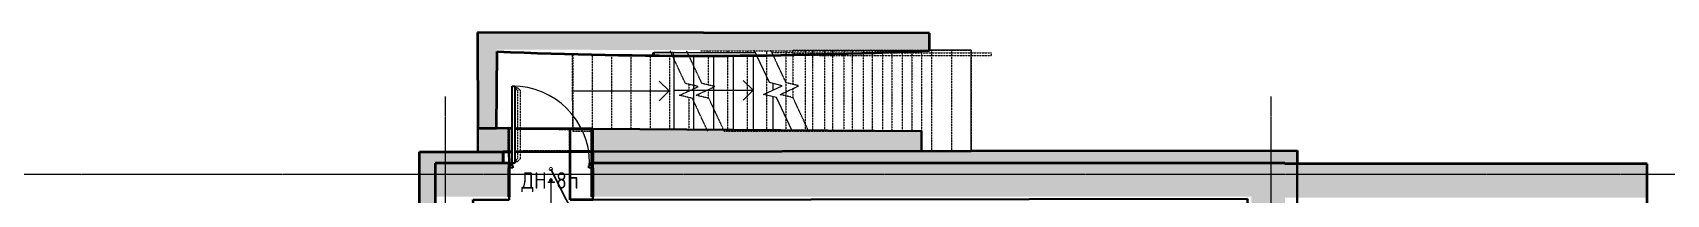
# Model space of a CAD drawing. Header units: millimetres. Extents: x 749182 to 2267578, y 70462 to 311449.
# Drawn here: x 1965217 to 1989942, y 193762 to 196218 of the extents above; entities that cross this region are included whole.
import ezdxf
from ezdxf import colors
from ezdxf.entities.mleader import LeaderData, LeaderLine
from ezdxf.math import Vec2, Vec3

# ---------------------------------------------------------------- set-up
doc = ezdxf.new("R2010")
doc.units = ezdxf.units.MM
for name, pattern in [('ADSK_Линия сетки', [25, 20, -2.5, 0, -2.5]), ('ADSK_Сверху', [4.5, 3, -1.5]), ('ADSK_Снесено', [4.5, 3, -1.5]), ('осеваяX2', [4, 2.5, -0.5, 0.5, -0.5])]:
    doc.linetypes.add(name, pattern=pattern)
for name, color, linetype, lineweight in [('Двери', 7, 'Continuous', 20), ('Лестницы', 7, 'Continuous', 18), ('Марки дверей', 7, 'Continuous', 20), ('Ограждение', 7, 'Continuous', 18), ('Оси', 165, 'осеваяX2', 13), ('Перекрытие', 7, 'Continuous', 18), ('Размер', 7, 'Continuous', 13), ('Стены', 184, 'Continuous', 40), ('Стены наружные', 7, 'Continuous', 18), ('Стены разрез', 7, 'Continuous', 35), ('Стрелки вверх', 7, 'Continuous', 18)]:
    doc.layers.add(name, color=color, linetype=linetype, lineweight=lineweight)
doc.styles.add('GOST 2.304_new', font='isocpeur.ttf', dxfattribs={"width": 0.9, "oblique": 15})
doc.styles.add('GOST Common', font='GOST_Common.ttf', dxfattribs={"width": 0.9, "height": 350})

# ---------------------------------------------------------------- blocks, each defined once
blk = doc.blocks.new('Существующие стены подвал - Существующие стены подвал-614279-00 План подвала')
at = {"layer": 'Стены', "true_color": 0xc0c0c0}
h = blk.add_hatch(color=9, dxfattribs=at)
h.paths.add_polyline_path([(19101, 43698), (19572, 43699), (19571, 44054), (19179, 44056), (19100, 44055), (19101, 43699)])
h.paths.add_polyline_path([(20842, 43701), (25815, 43709), (25814, 44012), (20842, 44045), (20842, 44012)])
at = {"layer": 'Стены'}
for p, q in [((19571, 44054), (19623, 44053)), ((19571, 44054), (19572, 43699)), ((19623, 44053), (19571, 44054)), ((19663, 44053), (20537, 44047)), ((20537, 44047), (19663, 44053)), ((20537, 44047), (20842, 44045)), ((20826, 44045), (20537, 44047)), ((20826, 44012), (20826, 44045)), ((20826, 43701), (20826, 44012)), ((19486, 43699), (19572, 43699)), ((19623, 43699), (19572, 43699)), ((19572, 43699), (19623, 43699)), ((20499, 43700), (19663, 43699)), ((19663, 43699), (20499, 43700)), ((20842, 43701), (20499, 43700)), ((20499, 43700), (20826, 43701))]:
    blk.add_line(p, q, dxfattribs=at)
at = {"layer": 'Стены разрез'}
for p, q in [((19230, 44056), (19100, 44055)), ((19100, 44055), (19101, 43698)), ((19571, 44054), (19230, 44056)), ((19572, 43699), (19571, 44054)), ((25814, 44012), (20842, 44045)), ((20842, 44045), (20842, 43701)), ((25815, 43709), (25814, 44012)), ((19101, 43698), (19572, 43699)), ((20842, 43701), (25815, 43709))]:
    blk.add_line(p, q, dxfattribs=at)
blk = doc.blocks.new('Существующие стены 1 эт - Существующие стены 1 эт-653793-00 План подвала')
at = {"layer": 'Стены', "true_color": 0xc0c0c0, "transparency": 33554534}
h = blk.add_hatch(color=9, dxfattribs=at)
h.paths.add_polyline_path([(18456, 21073), (18456, 22479), (18215, 22480), (18212, 21073), (18230, 21073)])
h.paths.add_polyline_path([(31560, 21113), (31502, 33829), (31502, 36509), (31317, 36509), (31317, 21113)])
h.paths.add_polyline_path([(30775, 21553), (30775, 22090), (30774, 22090)])
h.paths.add_polyline_path([(18998, 42983), (18998, 42985), (18996, 42985)])
h.paths.add_polyline_path([(19001, 23748), (19001, 23750), (19032, 42967), (19574, 42968), (19574, 43015), (19573, 43015), (19572, 42983), (18998, 42983), (18998, 23748)])
h.paths.add_polyline_path([(18456, 23749), (18456, 43525), (19486, 43525), (19486, 43699), (18216, 43697), (18236, 30593), (18218, 23750), (18288, 23750)])
h.paths.add_polyline_path([(30769, 24199), (30775, 24199), (30775, 25127), (30767, 25127), (30769, 24199)])
h.paths.add_polyline_path([(30761, 27309), (30775, 27309), (30775, 28123), (30760, 28123), (30761, 27309)])
h.paths.add_polyline_path([(30755, 30235), (30775, 30235), (30775, 31222), (30752, 31222)])
h.paths.add_polyline_path([(30750, 33272), (30775, 33272), (30775, 34246), (30750, 34246), (30750, 33272)])
h.paths.add_polyline_path([(30775, 36308), (30775, 37275), (30750, 37275), (30750, 36308)])
h.paths.add_polyline_path([(30775, 39532), (30775, 40598), (30750, 40598), (30750, 39532), (30755, 39532)])
h.paths.add_polyline_path([(30775, 42003), (30775, 42983), (30751, 42983), (30751, 42003)])
h.paths.add_polyline_path([(20843, 42970), (29470, 42983), (20843, 42983)])
h.paths.add_polyline_path([(30775, 42983), (30777, 42983), (30777, 42985)])
h.paths.add_polyline_path([(31501, 43513), (31501, 43513), (31501, 43718), (20842, 43700), (20843, 43525), (31317, 43525), (31317, 43513)])
at = {"layer": 'Стены'}
for p, q in [((18216, 43697), (19101, 43698)), ((18236, 30593), (18216, 43697)), ((19101, 43698), (19179, 43698)), ((19179, 43698), (19486, 43699)), ((19572, 43699), (19486, 43699)), ((19486, 43699), (19486, 43525)), ((19486, 43583), (19486, 43699)), ((19486, 43699), (19572, 43699)), ((19486, 43699), (19572, 43699)), ((19486, 43525), (19486, 43583)), ((19623, 43699), (19572, 43699)), ((19572, 43699), (19623, 43699)), ((19572, 43699), (19623, 43699)), ((19572, 43699), (19623, 43699)), ((19572, 43699), (19573, 43525)), ((20499, 43700), (19663, 43699)), ((19663, 43699), (20499, 43700)), ((19663, 43699), (20499, 43700)), ((19663, 43699), (20499, 43700)), ((20826, 43701), (20499, 43700)), ((20499, 43700), (20826, 43701)), ((20499, 43700), (20826, 43701)), ((20499, 43700), (20842, 43701)), ((20499, 43535), (20499, 43700)), ((20501, 42969), (20499, 43700)), ((20501, 43015), (20499, 43535)), ((20826, 43525), (20826, 43701)), ((20826, 43701), (20826, 43525)), ((20826, 43701), (20842, 43701)), ((20842, 43701), (26568, 43710)), ((20842, 43525), (20842, 43701)), ((26568, 43710), (31501, 43718)), ((31501, 43718), (31501, 43513)), ((19573, 43455), (19574, 43015)), ((20827, 43015), (20827, 43455)), ((20827, 43455), (20827, 43015)), ((20843, 43335), (20842, 43455)), ((20843, 42970), (20501, 42969)), ((20843, 42970), (20843, 42983)), ((30750, 39532), (30750, 37275)), ((30775, 39532), (30750, 39532)), ((30750, 37275), (30775, 37275)), ((31502, 37019), (31502, 36509)), ((31502, 36509), (31502, 33829)), ((30750, 36308), (30750, 34246)), ((30775, 36308), (30750, 36308)), ((30750, 34246), (30775, 34246)), ((31502, 33829), (31560, 21113)), ((30750, 33272), (30750, 32382)), ((30775, 33272), (30750, 33272)), ((30752, 31222), (30750, 32382)), ((30752, 31222), (30775, 31222)), ((18230, 28415), (18236, 30593)), ((30760, 28123), (30755, 30235)), ((30775, 30235), (30755, 30235)), ((18221, 24915), (18230, 28415)), ((30760, 28123), (30775, 28123)), ((30767, 25127), (30761, 27309)), ((30775, 27309), (30761, 27309)), ((30767, 25127), (30775, 25127)), ((18218, 23750), (18221, 24915)), ((30774, 22090), (30769, 24199)), ((30775, 24199), (30769, 24199)), ((18456, 23749), (18288, 23750)), ((18998, 23748), (18966, 23748)), ((19001, 23748), (18998, 23748)), ((19001, 23748), (18999, 22478)), ((18215, 22570), (18218, 23700)), ((18215, 22570), (18218, 23700)), ((18215, 22530), (18215, 22570)), ((18215, 22530), (18215, 22570)), ((18214, 22255), (18215, 22480)), ((18285, 22480), (18456, 22479)), ((18456, 22479), (18998, 22478)), ((30774, 22090), (30775, 22090)), ((18456, 21073), (18211, 21073)), ((31560, 21113), (31317, 21113))]:
    blk.add_line(p, q, dxfattribs=at)
at = {"layer": 'Стены разрез'}
for p, q in [((19572, 43699), (18216, 43697)), ((18216, 43697), (18236, 30593)), ((19573, 43525), (19572, 43699)), ((31501, 43718), (20842, 43701)), ((20842, 43701), (20842, 43525)), ((31501, 42003), (31501, 43718)), ((19574, 42968), (19573, 43455)), ((20842, 43455), (20843, 42970)), ((19001, 23748), (19032, 42967)), ((19032, 42967), (19574, 42968)), ((20843, 42970), (30751, 42985)), ((30751, 42985), (30751, 42003)), ((30751, 42003), (31501, 42003)), ((30807, 40598), (30750, 40598)), ((30750, 40598), (30750, 39532)), ((31502, 40598), (30877, 40598)), ((31502, 33829), (31502, 40598)), ((30750, 39532), (30933, 39532)), ((30933, 39532), (30933, 37275)), ((30933, 37275), (30750, 37275)), ((30750, 37275), (30750, 36308)), ((30750, 36308), (30942, 36308)), ((30942, 36308), (30942, 34246)), ((30942, 34246), (30750, 34246)), ((30750, 34246), (30750, 33272)), ((31560, 21113), (31502, 33829)), ((30750, 33272), (30941, 33272)), ((30941, 33272), (30946, 31222)), ((30946, 31222), (30752, 31222)), ((30752, 31222), (30755, 30235)), ((18236, 30593), (18218, 23750)), ((30755, 30235), (30956, 30235)), ((30956, 30235), (30961, 28123)), ((30961, 28123), (30760, 28123)), ((30760, 28123), (30761, 27309)), ((30761, 27309), (30945, 27309)), ((30945, 27309), (30951, 25127)), ((30951, 25127), (30767, 25127)), ((30767, 25127), (30769, 24199)), ((30769, 24199), (30937, 24199)), ((30937, 24199), (30942, 22090)), ((18288, 23750), (19001, 23748)), ((18215, 22480), (18211, 21073)), ((18999, 22478), (18285, 22480)), ((18996, 21072), (18999, 22478)), ((30942, 22090), (30774, 22090)), ((30774, 22090), (30776, 21115)), ((18211, 21073), (18996, 21072)), ((30776, 21115), (31560, 21113))]:
    blk.add_line(p, q, dxfattribs=at)
blk = doc.blocks.new('Новые проёмы подвал - Новые проёмы подвал-999150-00 План подвала')
at = {"layer": 'Стены', "color": 0, "linetype": 'ADSK_Снесено'}
for p, q in [((19572, 43699), (19571, 44054)), ((19571, 44054), (19623, 44053)), ((19571, 44054), (19623, 44053)), ((19663, 44053), (20537, 44047)), ((19663, 44053), (20498, 44047)), ((20499, 43700), (20498, 44047)), ((20537, 44047), (20842, 44045)), ((19623, 43699), (19572, 43699)), ((19623, 43699), (19572, 43699)), ((20499, 43700), (19663, 43699)), ((20499, 43700), (19663, 43699)), ((20499, 43700), (20842, 43701)), ((20842, 43701), (20499, 43700)), ((20501, 42969), (20499, 43700)), ((20842, 43701), (20842, 43525)), ((20842, 43455), (20843, 43335))]:
    blk.add_line(p, q, dxfattribs=at)
at = {"layer": 'Стены разрез', "color": 0, "linetype": 'ADSK_Снесено'}
for p, q in [((20537, 44047), (20498, 44047)), ((20498, 44047), (20499, 43700)), ((20842, 44045), (20537, 44047)), ((20842, 43701), (20842, 44045)), ((20842, 43701), (20499, 43700)), ((20499, 43700), (20842, 43701)), ((20499, 43700), (20501, 42969)), ((20842, 43525), (20842, 43701)), ((20843, 42970), (20842, 43455))]:
    blk.add_line(p, q, dxfattribs=at)
blk = doc.blocks.new('AC_Дверь_Однопольная_Стальная - ДН-8п 1270х2200h-1983116-00 План подвала')
at = {"layer": 'Двери', "color": 5, "linetype": 'Continuous', "lineweight": 30, "true_color": 0x0000ff}
for p, q in [((-585, 1425), (-545, 1425)), ((-585, 255), (-585, 1425)), ((-545, 1425), (-545, 255)), ((-635, 255), (-615, 255)), ((-635, 185), (-635, 255)), ((-615, 255), (-585, 255)), ((-615, 185), (-615, 255)), ((-615, 255), (-615, 185)), ((-545, 255), (-585, 255)), ((-585, 255), (-585, 215)), ((585, 255), (615, 255)), ((585, 215), (585, 255)), ((615, 255), (615, 185)), ((615, 255), (635, 255)), ((615, 185), (615, 255)), ((635, 255), (635, 185)), ((-615, 185), (-635, 185)), ((-575, 185), (-615, 185)), ((-585, 215), (-575, 215)), ((-575, 215), (-575, 185)), ((575, 215), (585, 215)), ((575, 185), (575, 215)), ((615, 185), (575, 185)), ((635, 185), (615, 185))]:
    blk.add_line(p, q, dxfattribs=at)
at = {"layer": 'Двери', "color": 5, "linetype": 'ADSK_Сверху', "lineweight": 9, "true_color": 0x0000ff}
for p, q in [((-545, 1410), (-529, 1410)), ((-529, 1372), (-545, 1372)), ((-529, 1410), (-529, 1372)), ((-529, 1391), (-529, 1399)), ((-529, 1399), (-505, 1399)), ((-529, 1381), (-499, 1351)), ((-505, 1399), (-463, 1357)), ((-499, 329), (-499, 1351)), ((-463, 323), (-463, 1357)), ((-529, 309), (-545, 309)), ((-545, 270), (-529, 270)), ((-529, 299), (-499, 329)), ((-529, 270), (-529, 309)), ((-529, 289), (-529, 281)), ((-529, 281), (-505, 281)), ((-505, 281), (-463, 323))]:
    blk.add_line(p, q, dxfattribs=at)
at = {"layer": 'Двери', "color": 5, "linetype": 'Continuous', "true_color": 0x0000ff}
blk.add_arc((-585, 255), 1170, 0, 90, dxfattribs=at)
blk = doc.blocks.new('Тип перил - Перила_Внутренний_-1199498-00 План подвала')
at = {"layer": 'Ограждение'}
for p, q in [((22056, 45203), (21768, 45204)), ((21768, 45164), (22056, 45163))]:
    blk.add_line(p, q, dxfattribs=at)
at = {"layer": 'Ограждение', "flags": 128}
for points in [[(22056, 45203), (22059, 45203), (22062, 45203), (22064, 45203), (22067, 45203), (22070, 45203), (22073, 45203), (22075, 45203)], [(22074, 45163), (22072, 45163), (22069, 45163), (22066, 45163), (22063, 45163), (22061, 45163), (22058, 45163), (22056, 45163)]]:
    blk.add_lwpolyline(points, dxfattribs=at)
at = {"layer": 'Ограждение'}
for centre, radius, start, end in [((22030, 49966), 4763, 270.3143, 270.5373), ((22020, 40400), 4763, 89.3448, 89.5678), ((22076, 45289), 125, 269.2931, 270.9164), ((22076, 45078), 125, 88.9658, 90.5891)]:
    blk.add_arc(centre, radius, start, end, dxfattribs=at)
blk = doc.blocks.new('Тип перил - D40-138916-00 План подвала')
at = {"layer": 'Ограждение', "flags": 128}
for points in [[(0, 20), (1, 20), (2, 20), (2, 20), (3, 20), (4, 20), (5, 19), (6, 19), (6, 19), (7, 19), (8, 18), (9, 18), (9, 18), (10, 17), (11, 17), (11, 17), (12, 16), (13, 16), (13, 15), (14, 14), (14, 14), (15, 13), (15, 13), (16, 12), (16, 11), (17, 11), (17, 10), (18, 9), (18, 9), (18, 8), (19, 7), (19, 6), (19, 6), (19, 5), (20, 4), (20, 3), (20, 3), (20, 2), (20, 1), (20, 0), (20, 0)], [(20, 0), (20, -1), (20, -2), (20, -2), (20, -3), (20, -4), (19, -5), (19, -6), (19, -6), (19, -7), (18, -8), (18, -9), (18, -9), (17, -10), (17, -11), (17, -11), (16, -12), (16, -13), (15, -13), (14, -14), (14, -14), (13, -15), (13, -15), (12, -16), (11, -16), (11, -17), (10, -17), (9, -18), (9, -18), (8, -18), (7, -19), (6, -19), (6, -19), (5, -19), (4, -20), (3, -20), (3, -20), (2, -20), (1, -20), (0, -20), (0, -20)]]:
    blk.add_lwpolyline(points, dxfattribs=at)
at = {"layer": 'Ограждение'}
for start, end in [(360, 90), (270, 360)]:
    blk.add_arc((0, 0), 19.8, start, end, dxfattribs=at)
blk = doc.blocks.new('Тип перил - Перила_Внутренний_-V1-00 План подвала')
at = {"layer": 'Ограждение'}
for p, q in [((21768, 45204), (21768, 45164)), ((21768, 45204), (22056, 45203)), ((21768, 45164), (22056, 45163)), ((22056, 45203), (22056, 45163)), ((22056, 45203), (22056, 45163)), ((22056, 45203), (22078, 45203)), ((22056, 45163), (22078, 45163)), ((22078, 45203), (23303, 45202)), ((22078, 45163), (23322, 45162)), ((23322, 45162), (23303, 45202))]:
    blk.add_line(p, q, dxfattribs=at)
at = {"layer": 'Ограждение', "linetype": 'ADSK_Сверху'}
for p, q in [((23572, 45162), (23553, 45202)), ((23553, 45202), (25935, 45199)), ((23572, 45162), (25935, 45159)), ((25935, 45199), (26557, 45199)), ((25935, 45159), (26557, 45159)), ((26579, 45199), (26557, 45199)), ((26579, 45159), (26557, 45159)), ((26579, 45199), (26868, 45199)), ((26579, 45159), (26868, 45159)), ((26868, 45199), (26868, 45159))]:
    blk.add_line(p, q, dxfattribs=at)
blk = doc.blocks.new('Тип перил - Перила_Внутренний_-1199754-00 План подвала')
at = {"layer": 'Ограждение', "linetype": 'ADSK_Сверху'}
for p, q in [((23572, 45162), (23553, 45202)), ((23553, 45202), (25935, 45199)), ((23572, 45162), (25935, 45159)), ((25935, 45199), (26557, 45199)), ((25935, 45159), (26557, 45159)), ((26579, 45199), (26557, 45199)), ((26579, 45159), (26557, 45159)), ((26579, 45199), (26868, 45199)), ((26579, 45159), (26868, 45159)), ((26868, 45199), (26868, 45159))]:
    blk.add_line(p, q, dxfattribs=at)
blk = doc.blocks.new('ADSK_Марка_Дверь - Типоразмер_ADSK_Марка-58376-00 План подвала')
at = {"layer": 'Марки дверей', "lineweight": 9}
blk.add_circle((0, 0), 0.2, dxfattribs=at)
blk = doc.blocks.new('_DotSmall')
at = {"color": 0, "linetype": 'ByBlock', "lineweight": 35, "const_width": 0.5}
blk.add_lwpolyline([(-0.0625, 0, 1), (0.0625, 0, 1)], format="xyb", close=True, dxfattribs=at)

msp = doc.modelspace()

# ---------------------------------------------------------------- hatches: boundary and pattern name
at = {"layer": 'Стены наружные', "linetype": 'Continuous', "true_color": 0xc0c0c0}
for points in [[(1971952.7791, 194766.5475), (1972212.7768, 194767.6228), (1972206.7814, 196217.3749), (1971946.7781, 196217.6424)], [(1978787.9152, 195950.6057), (1978787.9192, 195950.6141), (1978788.0529, 196210.6055), (1972206.7814, 196217.3749), (1972207.8566, 195957.3737), (1978787.7318, 195950.6057)], [(1972237.2786, 194766.0654), (1972245.0399, 195957.3353), (1972207.8568, 195957.3353), (1972212.7768, 194767.6228), (1972187.2797, 194766.3954), (1972237.2187, 194766.0658)], [(1984375.2091, 193713.9182), (1989653.6439, 193713.9182), (1989653.6439, 194223.9182), (1984170.2091, 194223.9182), (1984170.2091, 193713.9182), (1984355.2091, 193713.9182)]]:
    msp.add_hatch(color=9, dxfattribs=at).paths.add_polyline_path(points)
h = msp.add_hatch(color=9, dxfattribs=at)
h.paths.add_polyline_path([(1972340.4093, 193726.4245), (1972425.8652, 193726.4245), (1972425.2959, 194236.4245), (1971309.0284, 194236.4245), (1971309.0284, 193726.4245), (1972339.3412, 193726.4245)])
h.paths.add_polyline_path([(1983603.869, 193726.4245), (1983660.2091, 193726.4245), (1983660.2091, 194236.4245), (1973695.8652, 194236.4245), (1973696.3654, 193726.4245), (1983434.2336, 193726.4245)])
h = msp.add_hatch(color=9, dxfattribs=at)
h.paths.add_polyline_path([(1984170.2091, 171824.5788), (1984170.2091, 191308.8511), (1983660.2091, 191308.8511), (1983660.2091, 171825.8503)])
h.paths.add_polyline_path([(1983660.2091, 192713.8511), (1984170.2091, 192713.8703), (1984170.2091, 194236.4245), (1983660.2091, 194236.4245), (1983660.2091, 192713.9233)])

# ---------------------------------------------------------------- linework, layer by layer
at = {"layer": 'Лестницы', "color": 1, "linetype": 'ADSK_Снесено', "true_color": 0xff0000}
for p, q in [((1973389.8124, 195891.8744), (1973389.8124, 194758.4587)), ((1973389.8124, 195891.8744), (1973389.8124, 194758.4587)), ((1973683.0124, 195885.1696), (1973683.0124, 194756.5236)), ((1973683.0124, 195885.1696), (1973683.0124, 194756.5236)), ((1973976.2124, 195878.4647), (1973976.2124, 194754.5884)), ((1973976.2124, 195878.4647), (1973976.2124, 194754.5884)), ((1974269.4124, 195873.7336), (1974269.4124, 194752.6533)), ((1974269.4124, 195873.7336), (1974269.4124, 194752.6533)), ((1974562.6124, 195870.7573), (1974562.6124, 194750.7182)), ((1974562.6124, 195870.7573), (1974562.6124, 194750.7182)), ((1974855.8124, 195867.7811), (1974855.8124, 194748.7831)), ((1974855.8124, 195867.7811), (1974855.8124, 194748.7831)), ((1975096.1851, 195445.6149), (1974865.1709, 195941.0264)), ((1975346.1851, 195445.6149), (1975115.1709, 195941.0264)), ((1975322.5538, 195941.0264), (1978667.4124, 195941.0264)), ((1975442.2124, 195941.0264), (1975442.2124, 195914.0468)), ((1975442.2124, 195941.0264), (1975442.2124, 195914.0468)), ((1975442.2124, 195874.0468), (1975442.2124, 195422.2773)), ((1975442.2124, 195874.0468), (1975442.2124, 195422.2773)), ((1975735.4124, 195941.0264), (1975735.4124, 195913.7453)), ((1975735.4124, 195941.0264), (1975735.4124, 195913.7453)), ((1975735.4124, 195873.7452), (1975735.4124, 194723.6264)), ((1975735.4124, 195873.7452), (1975735.4124, 194723.6264)), ((1976028.6124, 195941.0264), (1976028.6124, 195913.4437)), ((1976028.6124, 195941.0264), (1976028.6124, 195913.4437)), ((1976028.6124, 195873.4436), (1976028.6124, 194723.6264)), ((1976028.6124, 195873.4436), (1976028.6124, 194723.6264)), ((1976321.8124, 195941.0264), (1976321.8124, 194723.6264)), ((1976321.8124, 195941.0264), (1976321.8124, 194723.6264)), ((1976615.0124, 195941.0264), (1976615.0124, 194723.6264)), ((1976615.0124, 195941.0264), (1976615.0124, 194723.6264)), ((1976908.2124, 195941.0264), (1976908.2124, 194723.6264)), ((1976908.2124, 195941.0264), (1976908.2124, 194723.6264)), ((1977201.4124, 195941.0264), (1977201.4124, 194723.6264)), ((1977201.4124, 195941.0264), (1977201.4124, 194723.6264)), ((1977494.6124, 195941.0264), (1977494.6124, 194723.6264)), ((1977494.6124, 195941.0264), (1977494.6124, 194723.6264)), ((1977787.8124, 195941.0264), (1977787.8124, 194723.6264)), ((1977787.8124, 195941.0264), (1977787.8124, 194723.6264)), ((1978081.0124, 195941.0264), (1978081.0124, 194723.6264)), ((1978081.0124, 195941.0264), (1978081.0124, 194723.6264)), ((1978374.2124, 195941.0264), (1978374.2124, 194723.6264)), ((1978374.2124, 195941.0264), (1978374.2124, 194723.6264)), ((1978667.4124, 195941.0264), (1978667.4124, 194723.6264)), ((1975007.4018, 195266.2923), (1975290.623, 195398.3605)), ((1975290.623, 195398.3605), (1975096.1851, 195445.6149)), ((1975149.0124, 195432.7763), (1975149.0124, 195332.3264)), ((1975149.0124, 195432.7763), (1975149.0124, 195332.3264)), ((1975257.4018, 195266.2923), (1975540.623, 195398.3605)), ((1975540.623, 195398.3605), (1975346.1851, 195445.6149)), ((1975442.2124, 195352.4709), (1975442.2124, 195221.3777)), ((1975442.2124, 195352.4709), (1975442.2124, 195221.3777)), ((1975201.8397, 195219.038), (1975007.4018, 195266.2923)), ((1975149.0124, 195231.8766), (1975149.0124, 194746.8479)), ((1975149.0124, 195231.8766), (1975149.0124, 194746.8479)), ((1975432.8539, 194723.6264), (1975201.8397, 195219.038)), ((1975451.8397, 195219.038), (1975257.4018, 195266.2923)), ((1975682.8539, 194723.6264), (1975451.8397, 195219.038)), ((1973389.8124, 194758.4587), (1973389.8124, 194723.6264)), ((1973389.8124, 194758.4587), (1973389.8124, 194723.6264)), ((1973389.8124, 194723.6264), (1973683.0124, 194723.6264)), ((1973683.0124, 194756.5236), (1973683.0124, 194723.6264)), ((1973683.0124, 194756.5236), (1973683.0124, 194723.6264)), ((1973683.0124, 194723.6264), (1973694.8077, 194723.6264)), ((1975682.8539, 194723.6264), (1978667.4124, 194723.6264))]:
    msp.add_line(p, q, dxfattribs=at)
at = {"layer": 'Лестницы', "color": 5, "true_color": 0x0000ff}
for p, q in [((1974920.8474, 195867.1209), (1974920.8474, 195821.628)), ((1974920.8474, 195867.1209), (1974920.8474, 195821.628)), ((1975220.8474, 195866.2584), (1975220.8474, 195415.3182)), ((1975220.8474, 195866.2584), (1975220.8474, 195415.3182)), ((1975520.8474, 195867.0272), (1975520.8474, 194744.3938)), ((1975520.8474, 195867.0272), (1975520.8474, 194744.3938)), ((1975820.8474, 195867.796), (1975820.8474, 194742.4138)), ((1975820.8474, 195867.796), (1975820.8474, 194742.4138)), ((1976120.8474, 195870.3027), (1976120.8474, 194740.4338)), ((1976120.8474, 195870.3027), (1976120.8474, 194740.4338)), ((1976368.3893, 195458.2438), (1976137.526, 195953.3317)), ((1974920.8474, 195821.628), (1974920.8474, 194748.3538)), ((1974920.8474, 195821.628), (1974920.8474, 194748.3538)), ((1975220.8474, 195415.3182), (1975220.8474, 195365.8236)), ((1975220.8474, 195415.3182), (1975220.8474, 195365.8236)), ((1975220.8474, 195365.8236), (1975220.8474, 195178.2759)), ((1975220.8474, 195365.8236), (1975220.8474, 195178.2759)), ((1976279.6059, 195278.9212), (1976562.8271, 195410.9894)), ((1976562.8271, 195410.9894), (1976368.3893, 195458.2438)), ((1976420.8474, 195445.4949), (1976420.8474, 195344.7832)), ((1976420.8474, 195445.4949), (1976420.8474, 195344.7832)), ((1975220.8474, 195178.2759), (1975220.8474, 194746.3738)), ((1975220.8474, 195178.2759), (1975220.8474, 194746.3738)), ((1976474.0438, 195231.6669), (1976279.6059, 195278.9212)), ((1976420.8474, 195244.5952), (1976420.8474, 194738.4538)), ((1976420.8474, 195244.5952), (1976420.8474, 194738.4538)), ((1976704.9071, 194736.579), (1976474.0438, 195231.6669))]:
    msp.add_line(p, q, dxfattribs=at)
at = {"layer": 'Лестницы', "color": 5, "linetype": 'ADSK_Сверху', "true_color": 0x0000ff}
for p, q in [((1976618.8351, 195457.2876), (1976387.646, 195953.0744)), ((1976715.7625, 195952.7369), (1978788.0529, 195950.6054)), ((1976720.8474, 195952.7317), (1976720.8474, 195432.4955)), ((1976720.8474, 195952.7317), (1976720.8474, 195432.4955)), ((1977020.8474, 195952.4231), (1977020.8474, 194734.4938)), ((1977020.8474, 195952.4231), (1977020.8474, 194734.4938)), ((1977320.8474, 195952.1145), (1977320.8474, 194732.5138)), ((1977320.8474, 195952.1145), (1977320.8474, 194732.5138)), ((1977620.8474, 195951.8059), (1977620.8474, 194730.5338)), ((1977620.8474, 195951.8059), (1977620.8474, 194730.5338)), ((1977920.8474, 195951.4974), (1977920.8474, 194728.5538)), ((1977920.8474, 195951.4974), (1977920.8474, 194728.5538)), ((1978220.8474, 195951.1888), (1978220.8474, 194726.5738)), ((1978220.8474, 195951.1888), (1978220.8474, 194726.5738)), ((1978520.8474, 195950.8802), (1978520.8474, 194724.5938)), ((1978520.8474, 195950.8802), (1978520.8474, 194724.5938)), ((1978788.0529, 195950.6054), (1979420.8474, 195950.6054)), ((1978820.8474, 195950.6054), (1978820.8474, 194420.5128)), ((1978820.8474, 195950.6054), (1978820.8474, 194420.5128)), ((1979120.8474, 195950.6054), (1979120.8474, 194420.9916)), ((1979120.8474, 195950.6054), (1979120.8474, 194420.9916)), ((1979420.8474, 195950.6054), (1979420.8474, 194421.4703)), ((1976530.0518, 195277.9651), (1976813.273, 195410.0333)), ((1976813.273, 195410.0333), (1976618.8351, 195457.2876)), ((1976720.8474, 195366.9345), (1976720.8474, 195231.5959)), ((1976720.8474, 195366.9345), (1976720.8474, 195231.5959)), ((1976724.4897, 195230.7107), (1976530.0518, 195277.9651)), ((1976955.6789, 194734.9239), (1976724.4897, 195230.7107)), ((1976955.6789, 194734.9239), (1978667.4124, 194723.6264)), ((1978667.4124, 194723.6264), (1978667.8965, 194420.2687)), ((1978667.8965, 194420.2687), (1979420.8474, 194421.4703))]:
    msp.add_line(p, q, dxfattribs=at)
at = {"layer": 'Марки дверей'}
msp.add_line((1973060.8652, 193981.4245), (1973060.8578, 192879.0105), dxfattribs=at)
at = {"layer": 'Оси', "linetype": 'ADSK_Линия сетки'}
for p, q in [((1971463.1034, 154741.5512), (1971463.1034, 195246.0842)), ((1983963.1034, 154741.5512), (1983963.1034, 195246.0842)), ((1941766.9683, 194068.0858), (2009994.9113, 194068.0858))]:
    msp.add_line(p, q, dxfattribs=at)
at = {"layer": 'Перекрытие', "linetype": 'ADSK_Снесено'}
msp.add_line((1973390.2773, 194758.4556), (1973388.4701, 195890.8729), dxfattribs=at)
at = {"layer": 'Перекрытие'}
for p, q in [((1979420.8474, 195950.6054), (1978788.0529, 195950.6054)), ((1979420.8474, 194421.4703), (1979420.8474, 195950.6054)), ((1979420.8474, 194421.4703), (1978667.8965, 194420.2687))]:
    msp.add_line(p, q, dxfattribs=at)
at = {"layer": 'Перекрытие', "color": 1, "linetype": 'ADSK_Снесено', "true_color": 0xff0000}
for start, end in [(267.597369084, 268.25009841), (268.380086262, 268.488687127)]:
    msp.add_arc((1975328.1888, 269411.0018), 73545.7127, start, end, dxfattribs=at)
at = {"layer": 'Стены наружные', "linetype": 'Continuous', "lineweight": 40}
for p, q in [((1971946.7781, 196217.6424), (1971952.7791, 194766.5475)), ((1978788.1867, 196210.6054), (1971946.7781, 196217.6424)), ((1978787.9192, 195950.6055), (1978788.1867, 196210.6054)), ((1972237.2786, 194766.062), (1972245.0399, 195929.9427)), ((1978787.7318, 195950.6057), (1978787.9192, 195950.6055)), ((1971952.7791, 194766.5475), (1972137.2847, 194767.3106)), ((1972137.2847, 194767.3106), (1972137.2808, 194766.7289)), ((1972137.2808, 194766.7289), (1972237.2786, 194766.062)), ((1972425.8652, 194236.4245), (1971309.0284, 194236.4245)), ((1971309.0284, 194236.4245), (1971309.0284, 174460.5933)), ((1972425.8652, 193726.4245), (1972425.8652, 194166.4245)), ((1984170.2091, 194236.4245), (1973695.8652, 194236.4245)), ((1973695.8652, 194166.4245), (1973695.8652, 193726.4245)), ((1984170.2091, 194223.9182), (1984170.2091, 194236.4245)), ((1989653.6439, 194223.9182), (1984170.2091, 194223.9182)), ((1989653.6439, 187220.3863), (1989653.6439, 194223.9182))]:
    msp.add_line(p, q, dxfattribs=at)
at = {"layer": 'Стены наружные', "lineweight": 40}
msp.add_line((1978787.9152, 195946.7101), (1978787.7318, 195950.6057), dxfattribs=at)
msp.add_arc((1975328.1888, 269411.0018), 73545.7127, 267.597369084, 272.696294594, dxfattribs=at)
at = {"layer": 'Стрелки вверх'}
for p, q in [((1973389.8124, 195332.3264), (1973683.0124, 195332.3264)), ((1973683.0124, 195332.3264), (1973976.2124, 195332.3264)), ((1973976.2124, 195332.3264), (1974269.4124, 195332.3264)), ((1974269.4124, 195332.3264), (1974562.6124, 195332.3264)), ((1974562.6124, 195332.3264), (1974849.0124, 195332.3264)), ((1974849.0124, 195332.3264), (1974699.0124, 195482.3264)), ((1974849.0124, 195332.3264), (1974699.0124, 195182.3264)), ((1974920.8474, 195342.3737), (1975170.5588, 195342.3737)), ((1975170.5588, 195342.3737), (1975220.8474, 195342.3737)), ((1975220.8474, 195342.3737), (1975520.8474, 195342.3737)), ((1975520.8474, 195342.3737), (1975820.8474, 195342.3737)), ((1975820.8474, 195342.3737), (1976120.8474, 195342.3737)), ((1976122.4204, 195342.3737), (1975972.4204, 195492.3737)), ((1976122.4204, 195342.3737), (1975972.4204, 195192.3737)), ((1976120.8474, 195342.3737), (1976122.4204, 195342.3737))]:
    msp.add_line(p, q, dxfattribs=at)

# ---------------------------------------------------------------- block references
at = {"layer": 'Двери', "color": 5, "linetype": 'ADSK_Сверху', "lineweight": 9, "true_color": 0x0000ff}
msp.add_blockref('AC_Дверь_Однопольная_Стальная - ДН-8п 1270х2200h-1983116-00 План подвала', (1973060.8652, 193981.4245), dxfattribs=at)
at = {"layer": 'Марки дверей', "xscale": 99.99999999999993, "yscale": 99.99999999999993, "zscale": 99.99999999999993}
msp.add_blockref('ADSK_Марка_Дверь - Типоразмер_ADSK_Марка-58376-00 План подвала', (1973060.8652, 193981.4245), dxfattribs=at)
at = {"layer": 'Ограждение', "rotation": 179.9410660476429}
msp.add_blockref('Тип перил - D40-138916-00 План подвала', (1974620.7858, 195894.8917), dxfattribs=at)
at = {"layer": 'Ограждение'}
for name in ['Тип перил - Перила_Внутренний_-1199498-00 План подвала', 'Тип перил - Перила_Внутренний_-V1-00 План подвала', 'Тип перил - Перила_Внутренний_-1199754-00 План подвала']:
    msp.add_blockref(name, (1952853.1931, 150711.2975), dxfattribs=at)
at = {"layer": 'Стены'}
for name in ['Существующие стены подвал - Существующие стены подвал-614279-00 План подвала', 'Существующие стены 1 эт - Существующие стены 1 эт-653793-00 План подвала']:
    msp.add_blockref(name, (1952853.1931, 150711.2975), dxfattribs=at)
at = {"layer": 'Стены', "color": 0, "linetype": 'ADSK_Снесено'}
msp.add_blockref('Новые проёмы подвал - Новые проёмы подвал-999150-00 План подвала', (1952853.1931, 150711.2975), dxfattribs=at)

# ---------------------------------------------------------------- texts
at = {"layer": 'Марки дверей', "lineweight": 9, "char_height": 250, "attachment_point": 1, "style": 'GOST Common'}
for s, insert, width in [('ДН', (1972612.0359, 194098.4376), 461.772), ('-8', (1972993.0359, 194098.4376), 389.620125), ('\\fGOST Common|b0|i0|c204|p34|;\\W.9;п', (1973314.5046, 194098.4376), 194.810062)]:
    msp.add_mtext(s, dxfattribs=dict(at, insert=insert, width=width))

# ---------------------------------------------------------------- leaders
at = {"layer": 'Размер', "color": 210, "ltscale": 20}
ml = msp.add_multileader_mtext('Standard', dxfattribs=at)
ml.set_content('\\A1;РМ-4', color=210, style='GOST 2.304_new')
ml.set_leader_properties()
ml.set_arrow_properties(name='DOTSMALL')
ml.build(insert=Vec2(0, 0))
ml.multileader.update_dxf_attribs({"text_left_attachment_type": 6, "text_right_attachment_type": 6, "dogleg_length": 1, "arrow_head_size": 100})
ctx = ml.context
ctx.base_point, ctx.char_height, ctx.arrow_head_size, ctx.landing_gap_size, ctx.plane_origin = Vec3(1974156.489, 192018.8182), 500, 100, 0, Vec3(1954035.8279, 338999.4475)
ctx.left_attachment, ctx.right_attachment, ctx.text_align_type = 6, 6, 1
notes = []
notes.append((ctx, [(1, (1, 1, 0), (1974136.489, 192018.8182), (1, 0), 20, [(0, [(1973059.0653, 194145.9504)], 0, [])])]))
ctx.mtext.insert, ctx.mtext.rotation, ctx.mtext.width, ctx.mtext.alignment, ctx.mtext.flow_direction = Vec3(1974965.4636, 192618.8182), 6.2831853072, 1286.674802, 2, 5
for ctx, leaders in notes:
    for number, flags, end, landing, length, lines in leaders:
        leader = LeaderData()
        leader.index, (leader.has_last_leader_line, leader.has_dogleg_vector, leader.attachment_direction) = number, flags
        leader.last_leader_point, leader.dogleg_vector, leader.dogleg_length = Vec3(end), Vec3(landing), length
        for number, points, colour, breaks in lines:
            line = LeaderLine()
            line.index, line.vertices, line.color, line.breaks = number, Vec3.list(points), colors.encode_raw_color(colour), breaks
            leader.lines.append(line)
        ctx.leaders.append(leader)

doc.saveas('drawing.dxf')
